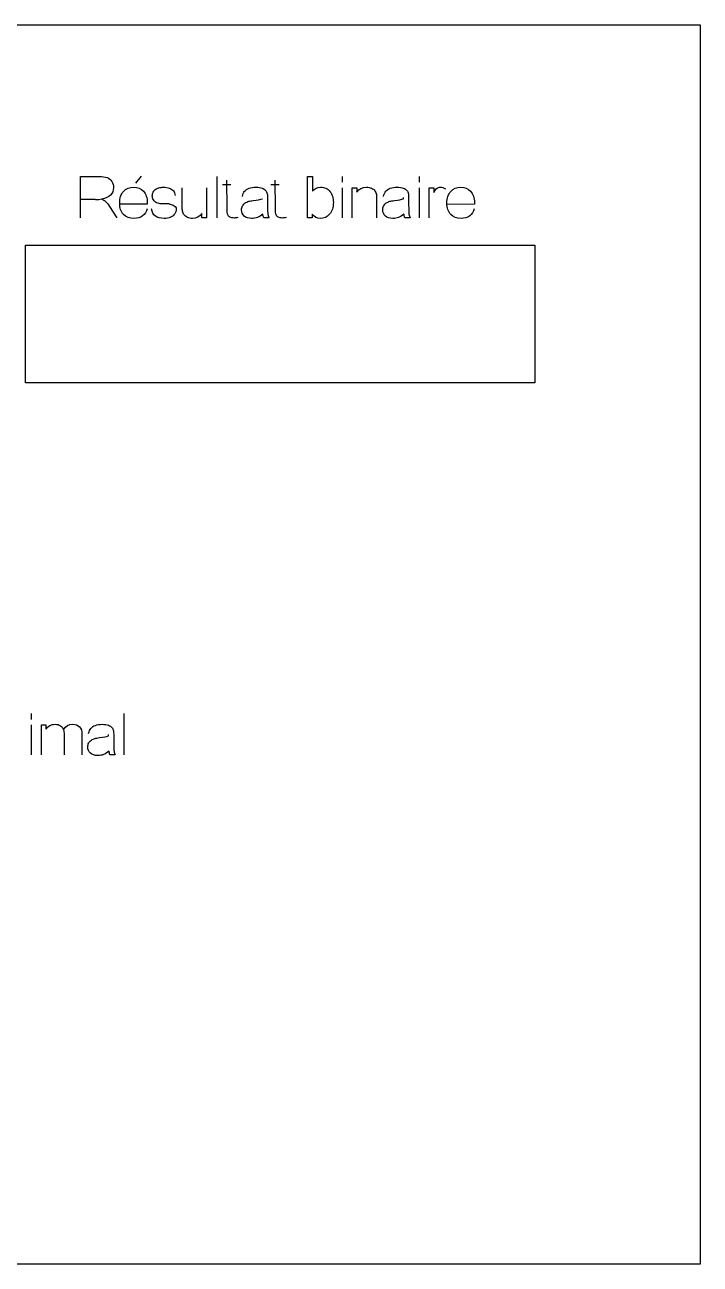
# Model space of a CAD drawing. Header units: millimetres. Extents: x -30 to 404, y 52 to 300.
# Drawn here: x 297 to 346, y 210 to 300 of the extents above; entities that cross this region are included whole.
import ezdxf

# ---------------------------------------------------------------- set-up
doc = ezdxf.new("R2010")
doc.units = ezdxf.units.MM
doc.layers.get('0').update_dxf_attribs({"lineweight": 25, "true_color": 0xffffff})
doc.layers.add('Découpe1', color=1, linetype='Continuous', lineweight=25, true_color=0xff0000)

msp = doc.modelspace()

# ---------------------------------------------------------------- linework, layer by layer
for p, q in [((120, 300), (346, 300)), ((346, 300), (346, 210)), ((301, 285.984), (301, 288.984)), ((301, 288.984), (302.33, 288.984)), ((305.403, 289), (305, 288.5)), ((310.904, 288.984), (310.904, 285.984)), ((317.478, 285.984), (317.478, 288.984)), ((317.478, 288.984), (317.846, 288.984)), ((317.846, 288.984), (317.846, 287.913)), ((319.997, 288.984), (319.997, 288.56)), ((325.588, 288.984), (325.588, 288.56)), ((308.39, 286.81), (308.39, 288.157)), ((310.152, 288.157), (310.152, 285.984)), ((311.322, 288.414), (311.922, 288.414)), ((311.648, 286.635), (311.622, 288.714)), ((314.836, 288.414), (315.436, 288.414)), ((315.162, 286.635), (315.136, 288.714)), ((319.997, 288.157), (319.997, 285.984)), ((320.741, 285.984), (320.741, 288.157)), ((320.741, 288.157), (321.073, 288.157)), ((321.073, 288.157), (321.073, 287.848)), ((325.588, 288.157), (325.588, 285.984)), ((326.328, 285.984), (326.328, 288.157)), ((326.328, 288.157), (326.659, 288.157)), ((326.659, 288.157), (326.659, 287.827)), ((301.857, 287.316), (301.005, 287.312)), ((314.582, 287.385), (314.582, 286.894)), ((322.507, 287.32), (322.507, 285.984)), ((324.831, 287.385), (324.831, 286.894)), ((303.122, 286.8), (303.644, 285.984)), ((305.851, 286.976), (303.846, 286.969)), ((309.822, 285.984), (309.822, 286.303)), ((317.82, 286.256), (317.82, 285.984)), ((329.606, 286.976), (327.607, 286.96)), ((310.152, 285.984), (309.822, 285.984)), ((314.699, 285.984), (314.314, 285.984)), ((317.82, 285.984), (317.478, 285.984)), ((324.948, 285.984), (324.563, 285.984)), ((297.422, 249.984), (297.422, 249.56)), ((304.163, 249.984), (304.163, 246.984)), ((297.422, 249.157), (297.422, 246.984)), ((298.166, 246.984), (298.166, 249.157)), ((298.166, 249.157), (298.495, 249.157)), ((298.495, 249.157), (298.495, 248.852)), ((301.111, 248.476), (301.111, 246.984)), ((299.826, 248.246), (299.826, 246.984)), ((303.417, 248.385), (303.417, 247.894)), ((303.533, 246.984), (303.148, 246.984)), ((346, 210), (120, 210))]:
    msp.add_line(p, q)
for points in [[(302.33, 288.984), (302.597, 288.984), (302.801, 288.957), (302.94, 288.903)], [(302.94, 288.903), (303.079, 288.849), (303.19, 288.754), (303.273, 288.617)], [(303.398, 288.165), (303.398, 287.952), (303.33, 287.773), (303.192, 287.627)], [(303.273, 288.617), (303.357, 288.481), (303.398, 288.33), (303.398, 288.165)], [(304.133, 287.903), (304.321, 288.105), (304.565, 288.206), (304.865, 288.206)], [(304.865, 288.206), (305.156, 288.206), (305.393, 288.107), (305.577, 287.909)], [(306.284, 287.849), (306.328, 287.931), (306.388, 288), (306.465, 288.055)], [(306.465, 288.055), (306.522, 288.097), (306.6, 288.133), (306.699, 288.162)], [(306.699, 288.162), (306.798, 288.191), (306.904, 288.206), (307.017, 288.206)], [(307.017, 288.206), (307.188, 288.206), (307.337, 288.181), (307.466, 288.132)], [(307.466, 288.132), (307.595, 288.083), (307.69, 288.017), (307.752, 287.933)], [(312.923, 287.911), (312.998, 288.005), (313.106, 288.078), (313.248, 288.129)], [(313.248, 288.129), (313.39, 288.18), (313.555, 288.206), (313.742, 288.206)], [(313.742, 288.206), (313.927, 288.206), (314.078, 288.184), (314.194, 288.141)], [(314.194, 288.141), (314.31, 288.097), (314.395, 288.042), (314.449, 287.976)], [(317.846, 287.913), (318.002, 288.108), (318.201, 288.206), (318.442, 288.206)], [(318.442, 288.206), (318.576, 288.206), (318.702, 288.179), (318.822, 288.125)], [(318.822, 288.125), (318.941, 288.071), (319.039, 287.996), (319.116, 287.898)], [(321.073, 287.848), (321.232, 288.087), (321.463, 288.206), (321.764, 288.206)], [(321.764, 288.206), (321.895, 288.206), (322.016, 288.182), (322.125, 288.135)], [(322.125, 288.135), (322.235, 288.088), (322.317, 288.027), (322.372, 287.95)], [(323.172, 287.911), (323.247, 288.005), (323.355, 288.078), (323.497, 288.129)], [(323.497, 288.129), (323.639, 288.18), (323.803, 288.206), (323.99, 288.206)], [(323.99, 288.206), (324.176, 288.206), (324.326, 288.184), (324.442, 288.141)], [(324.442, 288.141), (324.558, 288.097), (324.644, 288.042), (324.698, 287.976)], [(326.659, 287.827), (326.744, 287.982), (326.822, 288.083), (326.894, 288.132)], [(326.894, 288.132), (326.965, 288.181), (327.044, 288.206), (327.13, 288.206)], [(327.13, 288.206), (327.254, 288.206), (327.381, 288.166), (327.509, 288.088)], [(327.887, 287.903), (328.075, 288.105), (328.319, 288.206), (328.619, 288.206)], [(328.619, 288.206), (328.91, 288.206), (329.147, 288.107), (329.332, 287.909)], [(302.078, 287.302), (302.033, 287.311), (301.96, 287.316), (301.857, 287.316)], [(302.553, 287.332), (302.2, 287.26), (302.14, 287.287), (302.078, 287.302)], [(303.192, 287.627), (303.054, 287.481), (302.841, 287.388), (302.553, 287.349)], [(302.553, 287.349), (302.658, 287.298), (302.738, 287.248), (302.792, 287.199)], [(302.792, 287.199), (302.908, 287.093), (303.018, 286.96), (303.122, 286.8)], [(303.85, 287.052), (303.85, 287.418), (303.944, 287.701), (304.133, 287.903)], [(305.577, 287.909), (305.761, 287.712), (305.853, 287.433), (305.853, 287.074)], [(306.217, 287.58), (306.217, 287.677), (306.239, 287.766), (306.284, 287.849)], [(306.298, 287.288), (306.244, 287.376), (306.217, 287.473), (306.217, 287.58)], [(306.535, 287.082), (306.431, 287.132), (306.352, 287.2), (306.298, 287.288)], [(307.752, 287.933), (307.813, 287.849), (307.855, 287.737), (307.879, 287.596)], [(312.761, 287.537), (312.794, 287.691), (312.848, 287.816), (312.923, 287.911)], [(312.96, 287.06), (313.039, 287.113), (313.127, 287.154), (313.225, 287.181)], [(313.225, 287.181), (313.298, 287.2), (313.407, 287.218), (313.553, 287.236)], [(313.553, 287.236), (313.851, 287.272), (314.07, 287.314), (314.21, 287.363)], [(314.449, 287.976), (314.504, 287.91), (314.542, 287.826), (314.564, 287.725)], [(314.564, 287.725), (314.576, 287.662), (314.582, 287.549), (314.582, 287.385)], [(319.363, 287.103), (319.363, 286.731), (319.271, 286.443), (319.087, 286.24)], [(319.116, 287.898), (319.193, 287.8), (319.254, 287.683), (319.297, 287.545)], [(319.297, 287.545), (319.341, 287.408), (319.363, 287.26), (319.363, 287.103)], [(322.372, 287.95), (322.427, 287.874), (322.465, 287.783), (322.487, 287.678)], [(322.487, 287.678), (322.5, 287.61), (322.507, 287.491), (322.507, 287.32)], [(323.01, 287.537), (323.043, 287.691), (323.097, 287.816), (323.172, 287.911)], [(323.209, 287.06), (323.288, 287.113), (323.376, 287.154), (323.474, 287.181)], [(323.474, 287.181), (323.547, 287.2), (323.656, 287.218), (323.802, 287.236)], [(323.802, 287.236), (324.099, 287.272), (324.318, 287.314), (324.459, 287.363)], [(324.459, 287.363), (324.46, 287.414), (324.461, 287.446), (324.461, 287.459)], [(324.698, 287.976), (324.753, 287.91), (324.791, 287.826), (324.813, 287.725)], [(324.813, 287.725), (324.825, 287.662), (324.831, 287.549), (324.831, 287.385)], [(327.605, 287.052), (327.605, 287.418), (327.699, 287.701), (327.887, 287.903)], [(329.332, 287.909), (329.516, 287.712), (329.608, 287.433), (329.608, 287.074)], [(304.129, 286.228), (303.943, 286.424), (303.85, 286.699), (303.85, 287.052)], [(304.885, 285.935), (304.568, 285.935), (304.316, 286.033), (304.129, 286.228)], [(305.841, 286.636), (305.781, 286.414), (305.67, 286.242), (305.508, 286.119)], [(305.853, 287.074), (305.853, 287.053), (305.853, 287.02), (305.851, 286.976)], [(306.439, 286.111), (306.291, 286.228), (306.197, 286.402), (306.156, 286.633)], [(307.431, 286.989), (306.827, 286.973), (306.639, 287.032), (306.535, 287.082)], [(307.431, 286.989), (307.931, 286.853), (307.961, 286.748), (307.961, 286.622)], [(307.853, 286.275), (307.781, 286.167), (307.678, 286.083), (307.543, 286.024)], [(307.961, 286.622), (307.961, 286.499), (307.925, 286.384), (307.853, 286.275)], [(308.412, 286.467), (308.397, 286.539), (308.39, 286.653), (308.39, 286.81)], [(308.526, 286.193), (308.472, 286.268), (308.434, 286.359), (308.412, 286.467)], [(309.822, 286.303), (309.653, 286.057), (309.423, 285.935), (309.132, 285.935)], [(311.693, 286.2), (311.663, 286.269), (311.648, 286.414), (311.648, 286.635)], [(312.697, 286.557), (312.697, 286.663), (312.722, 286.76), (312.77, 286.848)], [(312.89, 286.11), (312.762, 286.226), (312.697, 286.376), (312.697, 286.557)], [(312.77, 286.848), (312.819, 286.936), (312.882, 287.007), (312.96, 287.06)], [(314.24, 286.252), (314.104, 286.136), (313.973, 286.054), (313.847, 286.006)], [(314.314, 285.984), (314.276, 286.06), (314.252, 286.149), (314.24, 286.252)], [(314.582, 286.894), (314.582, 286.552), (314.59, 286.335), (314.606, 286.245)], [(314.606, 286.245), (314.622, 286.154), (314.653, 286.067), (314.699, 285.984)], [(315.207, 286.2), (315.177, 286.269), (315.162, 286.414), (315.162, 286.635)], [(318.424, 285.935), (318.167, 285.935), (317.966, 286.042), (317.82, 286.256)], [(319.087, 286.24), (318.903, 286.036), (318.682, 285.935), (318.424, 285.935)], [(322.946, 286.557), (322.946, 286.663), (322.971, 286.76), (323.019, 286.848)], [(323.139, 286.11), (323.01, 286.226), (322.946, 286.376), (322.946, 286.557)], [(323.019, 286.848), (323.067, 286.936), (323.131, 287.007), (323.209, 287.06)], [(324.489, 286.252), (324.353, 286.136), (324.222, 286.054), (324.096, 286.006)], [(324.563, 285.984), (324.525, 286.06), (324.5, 286.149), (324.489, 286.252)], [(324.831, 286.894), (324.831, 286.552), (324.839, 286.335), (324.855, 286.245)], [(324.855, 286.245), (324.87, 286.154), (324.901, 286.067), (324.948, 285.984)], [(327.884, 286.228), (327.698, 286.424), (327.605, 286.699), (327.605, 287.052)], [(328.64, 285.935), (328.322, 285.935), (328.07, 286.033), (327.884, 286.228)], [(329.596, 286.636), (329.536, 286.414), (329.424, 286.242), (329.262, 286.119)], [(329.608, 287.074), (329.608, 287.053), (329.607, 287.02), (329.606, 286.976)], [(305.508, 286.119), (305.345, 285.996), (305.138, 285.935), (304.885, 285.935)], [(307.084, 285.935), (306.802, 285.935), (306.587, 285.993), (306.439, 286.111)], [(307.543, 286.024), (307.408, 285.964), (307.255, 285.935), (307.084, 285.935)], [(308.774, 286.008), (308.662, 286.057), (308.58, 286.119), (308.526, 286.193)], [(309.132, 285.935), (309.004, 285.935), (308.885, 285.959), (308.774, 286.008)], [(311.848, 286.033), (311.774, 286.075), (311.723, 286.131), (311.693, 286.2)], [(312.159, 285.97), (312.025, 285.97), (311.922, 285.991), (311.848, 286.033)], [(312.438, 286.002), (312.334, 285.981), (312.241, 285.97), (312.159, 285.97)], [(313.44, 285.935), (313.202, 285.935), (313.018, 285.993), (312.89, 286.11)], [(313.847, 286.006), (313.721, 285.959), (313.585, 285.935), (313.44, 285.935)], [(315.362, 286.033), (315.288, 286.075), (315.237, 286.131), (315.207, 286.2)], [(315.673, 285.97), (315.54, 285.97), (315.436, 285.991), (315.362, 286.033)], [(315.952, 286.002), (315.848, 285.981), (315.755, 285.97), (315.673, 285.97)], [(323.689, 285.935), (323.451, 285.935), (323.267, 285.993), (323.139, 286.11)], [(324.096, 286.006), (323.969, 285.959), (323.834, 285.935), (323.689, 285.935)], [(329.262, 286.119), (329.1, 285.996), (328.892, 285.935), (328.64, 285.935)], [(298.495, 248.852), (298.564, 248.958), (298.655, 249.044), (298.768, 249.109)], [(298.768, 249.109), (298.881, 249.174), (299.01, 249.206), (299.155, 249.206)], [(299.155, 249.206), (299.316, 249.206), (299.448, 249.173), (299.551, 249.106)], [(299.551, 249.106), (299.654, 249.039), (299.726, 248.945), (299.768, 248.825)], [(299.768, 248.825), (299.94, 249.079), (300.164, 249.206), (300.44, 249.206)], [(299.768, 248.825), (299.8, 248.6), (299.826, 248.47), (299.826, 248.246)], [(300.44, 249.206), (300.655, 249.206), (300.821, 249.146), (300.937, 249.027)], [(300.937, 249.027), (301.053, 248.908), (301.111, 248.724), (301.111, 248.476)], [(301.596, 248.537), (301.628, 248.691), (301.682, 248.816), (301.757, 248.911)], [(301.757, 248.911), (301.832, 249.005), (301.941, 249.078), (302.083, 249.129)], [(302.083, 249.129), (302.225, 249.18), (302.389, 249.206), (302.576, 249.206)], [(302.576, 249.206), (302.761, 249.206), (302.912, 249.184), (303.028, 249.141)], [(303.028, 249.141), (303.144, 249.097), (303.229, 249.042), (303.284, 248.976)], [(303.044, 248.363), (303.046, 248.414), (303.046, 248.446), (303.046, 248.459)], [(303.284, 248.976), (303.338, 248.91), (303.376, 248.826), (303.398, 248.725)], [(303.398, 248.725), (303.411, 248.662), (303.417, 248.549), (303.417, 248.385)], [(301.532, 247.557), (301.532, 247.663), (301.556, 247.76), (301.605, 247.848)], [(301.724, 247.11), (301.596, 247.226), (301.532, 247.376), (301.532, 247.557)], [(301.605, 247.848), (301.653, 247.936), (301.716, 248.007), (301.795, 248.06)], [(301.795, 248.06), (301.873, 248.113), (301.962, 248.154), (302.06, 248.181)], [(302.06, 248.181), (302.132, 248.2), (302.241, 248.218), (302.387, 248.236)], [(302.387, 248.236), (302.685, 248.272), (302.904, 248.314), (303.044, 248.363)], [(303.417, 247.894), (303.417, 247.552), (303.424, 247.335), (303.44, 247.245)], [(302.275, 246.935), (302.036, 246.935), (301.853, 246.993), (301.724, 247.11)], [(302.681, 247.006), (302.555, 246.959), (302.42, 246.935), (302.275, 246.935)], [(303.075, 247.252), (302.939, 247.136), (302.807, 247.054), (302.681, 247.006)], [(303.148, 246.984), (303.11, 247.06), (303.086, 247.149), (303.075, 247.252)], [(303.44, 247.245), (303.456, 247.154), (303.487, 247.067), (303.533, 246.984)]]:
    msp.add_open_spline(points, degree=3)
at = {"layer": 'Découpe1'}
for p, q in [((297, 284), (334, 284)), ((297, 274), (297, 284)), ((334, 284), (334, 274)), ((334, 274), (297, 274))]:
    msp.add_line(p, q, dxfattribs=at)

doc.saveas('drawing.dxf')
